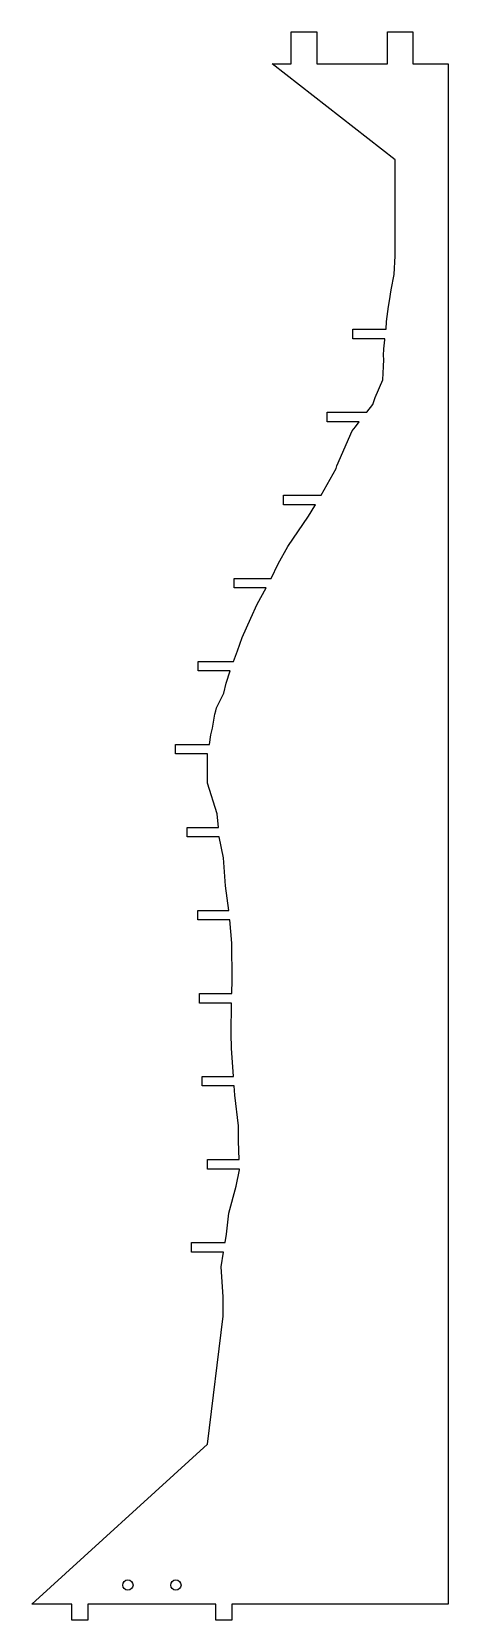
# Model space of a CAD drawing. Header units: metres. Extents: x -130 to 0, y -95 to 401.
import ezdxf

# ---------------------------------------------------------------- set-up
doc = ezdxf.new("R2010")
doc.units = ezdxf.units.M

msp = doc.modelspace()

# ---------------------------------------------------------------- linework, layer by layer
msp.add_lwpolyline([(-70.24, 0), (-70.29, 6.02), (-70.29, 6.02), (-70.91, 15.34), (-70.91, 15.34), (-70.13, 20), (-80.13, 20), (-80.13, 23), (-69.63, 23), (-69.21, 25.54), (-69.21, 25.54), (-68.51, 32.14), (-68.51, 32.14), (-66.23, 40.61), (-66.23, 40.61), (-65.12, 45.67), (-65.12, 45.67), (-65.13, 45.93), (-75.13, 45.93), (-75.13, 48.93), (-65.25, 48.93), (-65.49, 54.6), (-65.49, 54.6), (-65.43, 59.47), (-65.43, 59.47), (-66.57, 68.96), (-66.57, 68.96), (-66.78, 71.86), (-76.78, 71.86), (-76.78, 74.86), (-66.99, 74.86), (-67.64, 83.66), (-67.64, 83.66), (-67.78, 88.14), (-67.78, 88.14), (-67.66, 97.78), (-77.66, 97.78), (-77.66, 100.78), (-67.59, 100.78), (-67.46, 105.02), (-67.46, 105.02), (-67.5, 116.45), (-67.5, 116.45), (-68.14, 123.71), (-78.14, 123.71), (-78.14, 126.71), (-68.5, 126.71), (-69.55, 134.43), (-69.55, 134.43), (-70.19, 143.14), (-70.19, 143.14), (-71.46, 149.64), (-81.46, 149.64), (-81.46, 152.64), (-71.76, 152.64), (-72.17, 156.91), (-72.17, 156.91), (-75.18, 166.45), (-75.18, 166.45), (-75.18, 166.52), (-75.18, 166.52), (-75.19, 175.15), (-75.19, 175.15), (-75.11, 175.57), (-85.11, 175.57), (-85.11, 178.57), (-74.55, 178.57), (-74.15, 181.55), (-74.15, 181.55), (-73.58, 183.6), (-73.58, 183.6), (-72.9, 188), (-72.9, 188), (-72.56, 189), (-72.56, 189), (-72.35, 189.93), (-72.35, 189.93), (-70.08, 194.56), (-70.08, 194.56), (-69.29, 197.68), (-69.29, 197.68), (-68.07, 201.49), (-78.07, 201.49), (-78.07, 204.49), (-66.99, 204.49), (-65.75, 207.75), (-65.75, 207.75), (-64.36, 211.96), (-64.36, 211.96), (-61.66, 217.99), (-61.66, 217.99), (-59.67, 222.38), (-59.67, 222.38), (-56.85, 227.42), (-66.85, 227.42), (-66.85, 230.42), (-55.3, 230.42), (-53.1, 234.92), (-53.1, 234.92), (-50.09, 240.36), (-50.09, 240.36), (-43.64, 249.82), (-43.64, 249.82), (-41.6, 253.02), (-41.6, 253.02), (-41.4, 253.35), (-51.4, 253.35), (-51.4, 256.35), (-39.65, 256.35), (-35.03, 264.76), (-35.03, 264.76), (-34.72, 265.59), (-34.72, 265.59), (-29.99, 276.45), (-29.99, 276.45), (-28.91, 277.76), (-28.91, 277.76), (-27.75, 279.28), (-37.75, 279.28), (-37.75, 282.28), (-25.45, 282.28), (-23.57, 284.74), (-23.57, 284.74), (-22.8, 286.89), (-22.8, 286.89), (-20.37, 292.4), (-20.37, 292.4), (-20.21, 296.61), (-20.21, 296.61), (-20.12, 298.77), (-20.12, 298.77), (-20.25, 300), (-20.25, 300), (-20.08, 302.12), (-20.08, 302.12), (-19.8, 304.96), (-19.8, 304.96), (-19.75, 305.21), (-29.75, 305.21), (-29.75, 308.21), (-19.42, 308.21), (-19.25, 310.62), (-19.25, 310.62), (-18.63, 315.29), (-18.63, 315.29), (-18.37, 317.05), (-18.37, 317.05), (-17.82, 320.49), (-17.82, 320.49), (-16.89, 325.31), (-16.89, 325.31), (-16.53, 331.13), (-16.53, 361.13), (-55, 391.13), (-49, 391.13), (-49, 401.13), (-41, 401.13), (-41, 391.13), (-19, 391.13), (-19, 401.13), (-11, 401.13), (-11, 391.13), (0, 391.13), (0, 331.13), (0, 0), (0, -90), (-67.5, -90), (-67.5, -95), (-72.5, -95), (-72.5, -90), (-112.5, -90), (-112.5, -95), (-117.5, -95), (-117.5, -90), (-130, -90), (-75.19, -40)], close=True)
for centre in [(-100, -84), (-85, -84)]:
    msp.add_circle(centre, 1.6)

doc.saveas('drawing.dxf')
